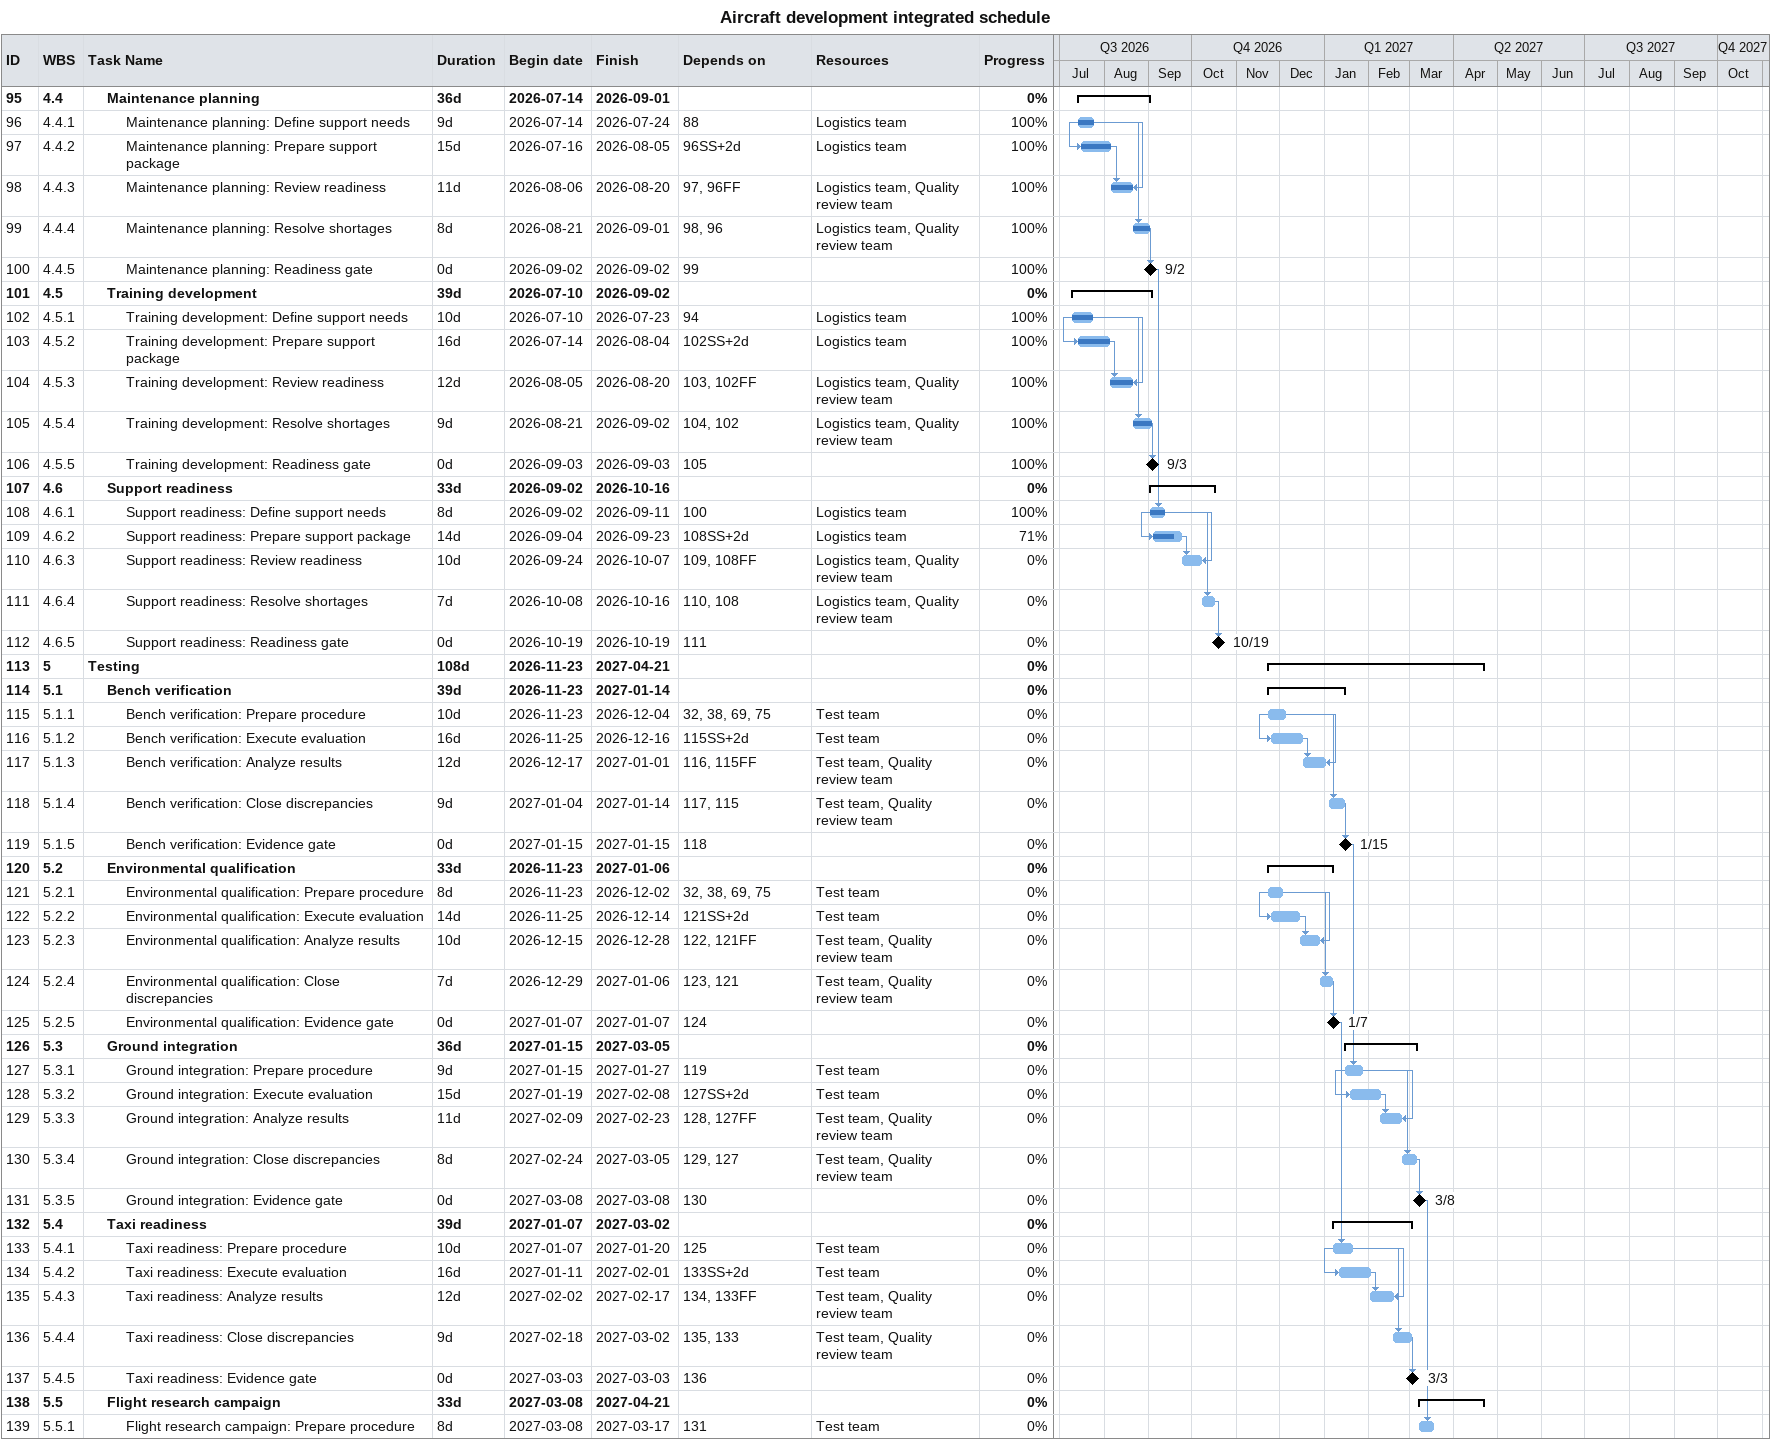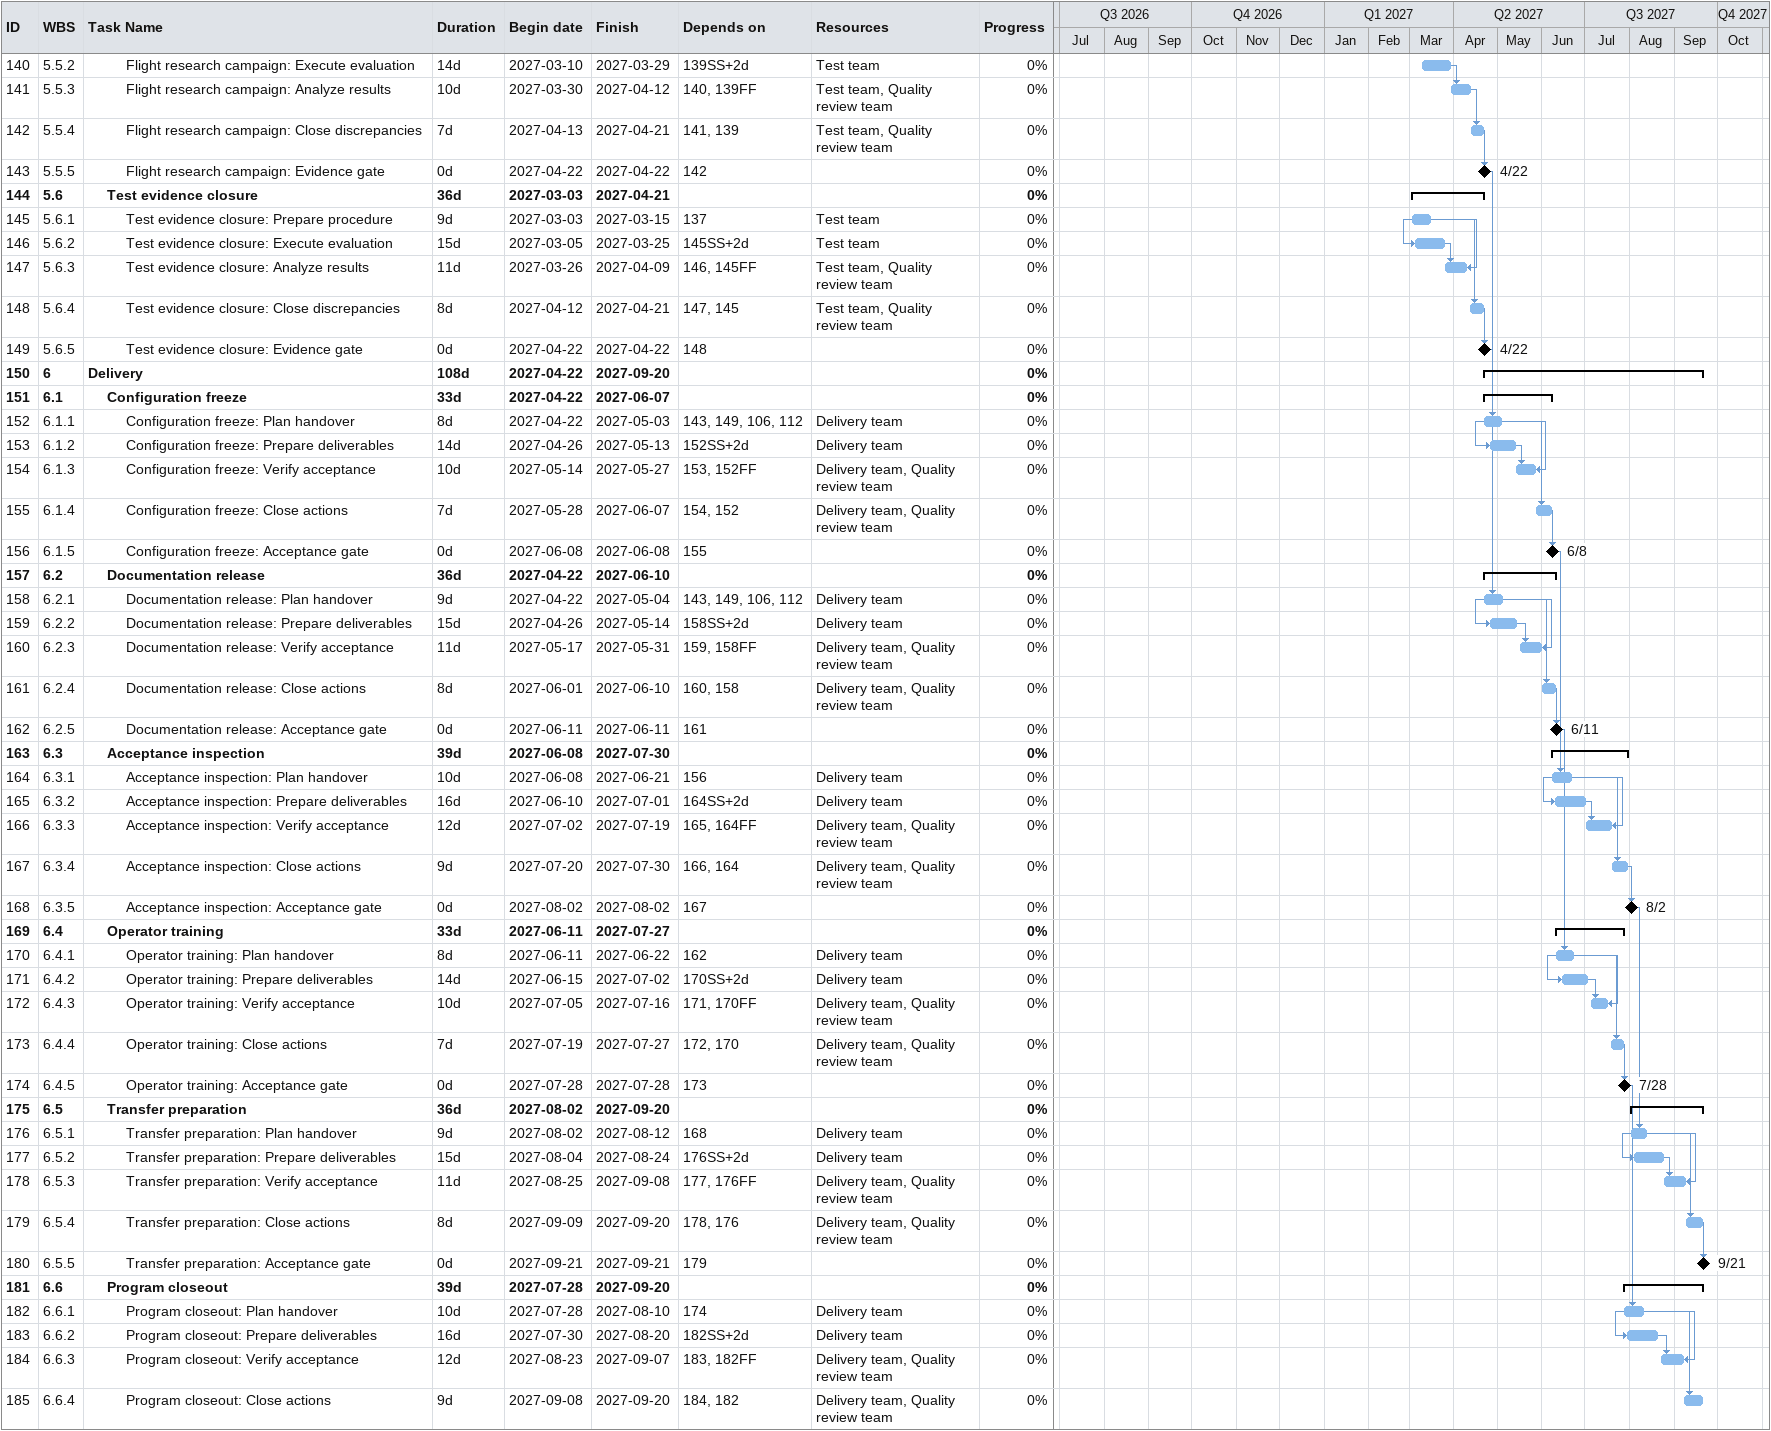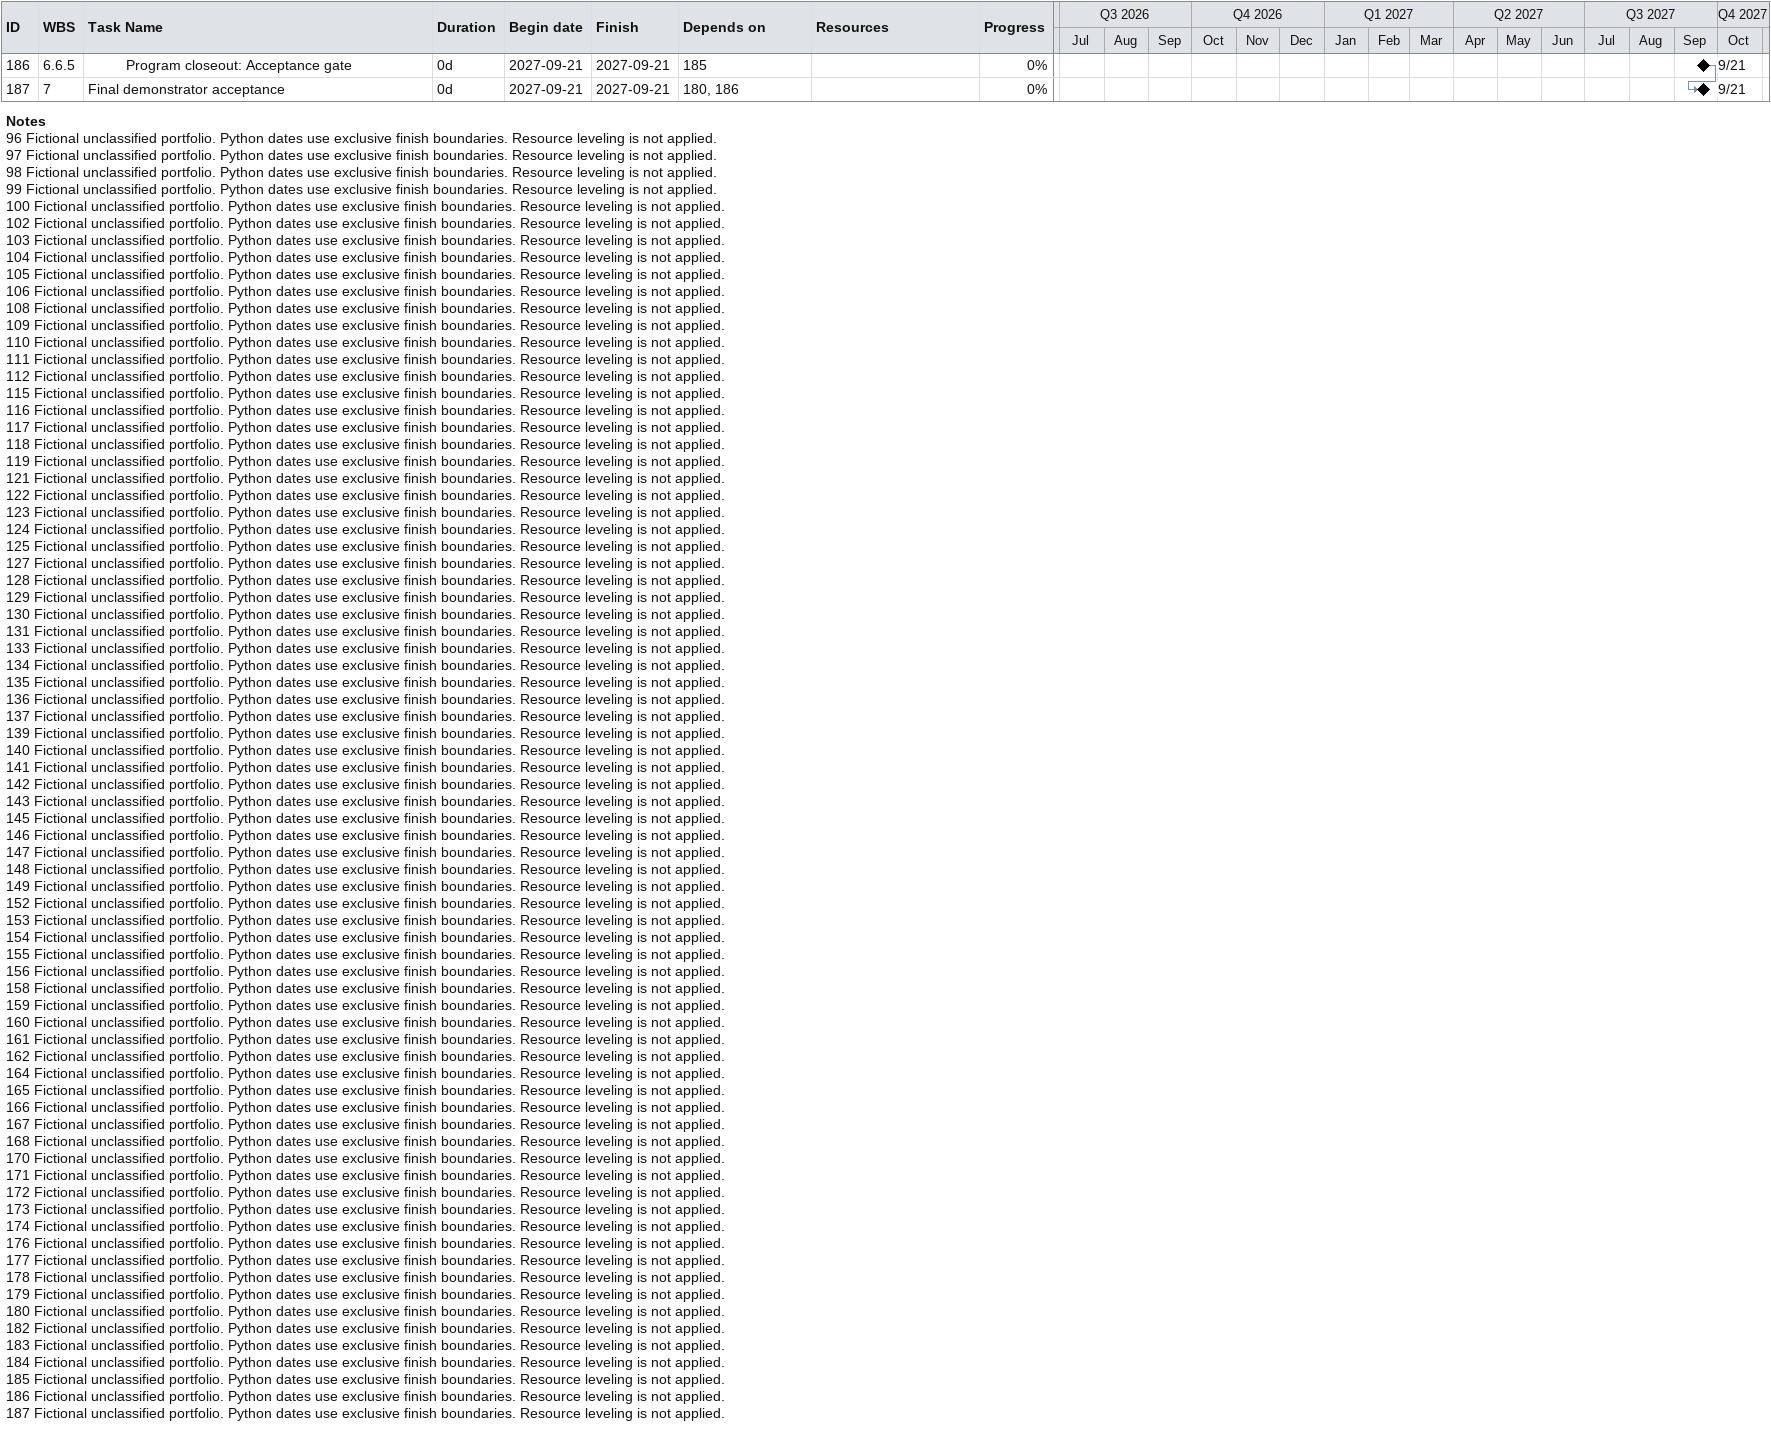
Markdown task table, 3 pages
Aircraft development integrated schedule

| ID | WBS | Task | Duration | Start | Finish | Predecessors | Resources | % complete |
|---|---|---|---|---|---|---|---|---|
| 95 | 4.4 | **Maintenance planning** | 36d | 2026-07-14 | 2026-09-01 |  |  | 0 |
| 96 | 4.4.1 | Maintenance planning: Define support needs | 9d | 2026-07-14 | 2026-07-24 | 88 | Logistics team | 100 |
| 97 | 4.4.2 | Maintenance planning: Prepare support package | 15d | 2026-07-16 | 2026-08-05 | 96SS+2d | Logistics team | 100 |
| 98 | 4.4.3 | Maintenance planning: Review readiness | 11d | 2026-08-06 | 2026-08-20 | 97, 96FF | Logistics team, Quality review team | 100 |
| 99 | 4.4.4 | Maintenance planning: Resolve shortages | 8d | 2026-08-21 | 2026-09-01 | 98, 96 | Logistics team, Quality review team | 100 |
| 100 | 4.4.5 | Maintenance planning: Readiness gate | 0d | 2026-09-02 | 2026-09-02 | 99 |  | 100 |
| 101 | 4.5 | **Training development** | 39d | 2026-07-10 | 2026-09-02 |  |  | 0 |
| 102 | 4.5.1 | Training development: Define support needs | 10d | 2026-07-10 | 2026-07-23 | 94 | Logistics team | 100 |
| 103 | 4.5.2 | Training development: Prepare support package | 16d | 2026-07-14 | 2026-08-04 | 102SS+2d | Logistics team | 100 |
| 104 | 4.5.3 | Training development: Review readiness | 12d | 2026-08-05 | 2026-08-20 | 103, 102FF | Logistics team, Quality review team | 100 |
| 105 | 4.5.4 | Training development: Resolve shortages | 9d | 2026-08-21 | 2026-09-02 | 104, 102 | Logistics team, Quality review team | 100 |
| 106 | 4.5.5 | Training development: Readiness gate | 0d | 2026-09-03 | 2026-09-03 | 105 |  | 100 |
| 107 | 4.6 | **Support readiness** | 33d | 2026-09-02 | 2026-10-16 |  |  | 0 |
| 108 | 4.6.1 | Support readiness: Define support needs | 8d | 2026-09-02 | 2026-09-11 | 100 | Logistics team | 100 |
| 109 | 4.6.2 | Support readiness: Prepare support package | 14d | 2026-09-04 | 2026-09-23 | 108SS+2d | Logistics team | 71 |
| 110 | 4.6.3 | Support readiness: Review readiness | 10d | 2026-09-24 | 2026-10-07 | 109, 108FF | Logistics team, Quality review team | 0 |
| 111 | 4.6.4 | Support readiness: Resolve shortages | 7d | 2026-10-08 | 2026-10-16 | 110, 108 | Logistics team, Quality review team | 0 |
| 112 | 4.6.5 | Support readiness: Readiness gate | 0d | 2026-10-19 | 2026-10-19 | 111 |  | 0 |
| 113 | 5 | **Testing** | 108d | 2026-11-23 | 2027-04-21 |  |  | 0 |
| 114 | 5.1 | **Bench verification** | 39d | 2026-11-23 | 2027-01-14 |  |  | 0 |
| 115 | 5.1.1 | Bench verification: Prepare procedure | 10d | 2026-11-23 | 2026-12-04 | 32, 38, 69, 75 | Test team | 0 |
| 116 | 5.1.2 | Bench verification: Execute evaluation | 16d | 2026-11-25 | 2026-12-16 | 115SS+2d | Test team | 0 |
| 117 | 5.1.3 | Bench verification: Analyze results | 12d | 2026-12-17 | 2027-01-01 | 116, 115FF | Test team, Quality review team | 0 |
| 118 | 5.1.4 | Bench verification: Close discrepancies | 9d | 2027-01-04 | 2027-01-14 | 117, 115 | Test team, Quality review team | 0 |
| 119 | 5.1.5 | Bench verification: Evidence gate | 0d | 2027-01-15 | 2027-01-15 | 118 |  | 0 |
| 120 | 5.2 | **Environmental qualification** | 33d | 2026-11-23 | 2027-01-06 |  |  | 0 |
| 121 | 5.2.1 | Environmental qualification: Prepare procedure | 8d | 2026-11-23 | 2026-12-02 | 32, 38, 69, 75 | Test team | 0 |
| 122 | 5.2.2 | Environmental qualification: Execute evaluation | 14d | 2026-11-25 | 2026-12-14 | 121SS+2d | Test team | 0 |
| 123 | 5.2.3 | Environmental qualification: Analyze results | 10d | 2026-12-15 | 2026-12-28 | 122, 121FF | Test team, Quality review team | 0 |
| 124 | 5.2.4 | Environmental qualification: Close discrepancies | 7d | 2026-12-29 | 2027-01-06 | 123, 121 | Test team, Quality review team | 0 |
| 125 | 5.2.5 | Environmental qualification: Evidence gate | 0d | 2027-01-07 | 2027-01-07 | 124 |  | 0 |
| 126 | 5.3 | **Ground integration** | 36d | 2027-01-15 | 2027-03-05 |  |  | 0 |
| 127 | 5.3.1 | Ground integration: Prepare procedure | 9d | 2027-01-15 | 2027-01-27 | 119 | Test team | 0 |
| 128 | 5.3.2 | Ground integration: Execute evaluation | 15d | 2027-01-19 | 2027-02-08 | 127SS+2d | Test team | 0 |
| 129 | 5.3.3 | Ground integration: Analyze results | 11d | 2027-02-09 | 2027-02-23 | 128, 127FF | Test team, Quality review team | 0 |
| 130 | 5.3.4 | Ground integration: Close discrepancies | 8d | 2027-02-24 | 2027-03-05 | 129, 127 | Test team, Quality review team | 0 |
| 131 | 5.3.5 | Ground integration: Evidence gate | 0d | 2027-03-08 | 2027-03-08 | 130 |  | 0 |
| 132 | 5.4 | **Taxi readiness** | 39d | 2027-01-07 | 2027-03-02 |  |  | 0 |
| 133 | 5.4.1 | Taxi readiness: Prepare procedure | 10d | 2027-01-07 | 2027-01-20 | 125 | Test team | 0 |
| 134 | 5.4.2 | Taxi readiness: Execute evaluation | 16d | 2027-01-11 | 2027-02-01 | 133SS+2d | Test team | 0 |
| 135 | 5.4.3 | Taxi readiness: Analyze results | 12d | 2027-02-02 | 2027-02-17 | 134, 133FF | Test team, Quality review team | 0 |
| 136 | 5.4.4 | Taxi readiness: Close discrepancies | 9d | 2027-02-18 | 2027-03-02 | 135, 133 | Test team, Quality review team | 0 |
| 137 | 5.4.5 | Taxi readiness: Evidence gate | 0d | 2027-03-03 | 2027-03-03 | 136 |  | 0 |
| 138 | 5.5 | **Flight research campaign** | 33d | 2027-03-08 | 2027-04-21 |  |  | 0 |
| 139 | 5.5.1 | Flight research campaign: Prepare procedure | 8d | 2027-03-08 | 2027-03-17 | 131 | Test team | 0 |
| 140 | 5.5.2 | Flight research campaign: Execute evaluation | 14d | 2027-03-10 | 2027-03-29 | 139SS+2d | Test team | 0 |
| 141 | 5.5.3 | Flight research campaign: Analyze results | 10d | 2027-03-30 | 2027-04-12 | 140, 139FF | Test team, Quality review team | 0 |
| 142 | 5.5.4 | Flight research campaign: Close discrepancies | 7d | 2027-04-13 | 2027-04-21 | 141, 139 | Test team, Quality review team | 0 |
| 143 | 5.5.5 | Flight research campaign: Evidence gate | 0d | 2027-04-22 | 2027-04-22 | 142 |  | 0 |
| 144 | 5.6 | **Test evidence closure** | 36d | 2027-03-03 | 2027-04-21 |  |  | 0 |
| 145 | 5.6.1 | Test evidence closure: Prepare procedure | 9d | 2027-03-03 | 2027-03-15 | 137 | Test team | 0 |
| 146 | 5.6.2 | Test evidence closure: Execute evaluation | 15d | 2027-03-05 | 2027-03-25 | 145SS+2d | Test team | 0 |
| 147 | 5.6.3 | Test evidence closure: Analyze results | 11d | 2027-03-26 | 2027-04-09 | 146, 145FF | Test team, Quality review team | 0 |
| 148 | 5.6.4 | Test evidence closure: Close discrepancies | 8d | 2027-04-12 | 2027-04-21 | 147, 145 | Test team, Quality review team | 0 |
| 149 | 5.6.5 | Test evidence closure: Evidence gate | 0d | 2027-04-22 | 2027-04-22 | 148 |  | 0 |
| 150 | 6 | **Delivery** | 108d | 2027-04-22 | 2027-09-20 |  |  | 0 |
| 151 | 6.1 | **Configuration freeze** | 33d | 2027-04-22 | 2027-06-07 |  |  | 0 |
| 152 | 6.1.1 | Configuration freeze: Plan handover | 8d | 2027-04-22 | 2027-05-03 | 143, 149, 106, 112 | Delivery team | 0 |
| 153 | 6.1.2 | Configuration freeze: Prepare deliverables | 14d | 2027-04-26 | 2027-05-13 | 152SS+2d | Delivery team | 0 |
| 154 | 6.1.3 | Configuration freeze: Verify acceptance | 10d | 2027-05-14 | 2027-05-27 | 153, 152FF | Delivery team, Quality review team | 0 |
| 155 | 6.1.4 | Configuration freeze: Close actions | 7d | 2027-05-28 | 2027-06-07 | 154, 152 | Delivery team, Quality review team | 0 |
| 156 | 6.1.5 | Configuration freeze: Acceptance gate | 0d | 2027-06-08 | 2027-06-08 | 155 |  | 0 |
| 157 | 6.2 | **Documentation release** | 36d | 2027-04-22 | 2027-06-10 |  |  | 0 |
| 158 | 6.2.1 | Documentation release: Plan handover | 9d | 2027-04-22 | 2027-05-04 | 143, 149, 106, 112 | Delivery team | 0 |
| 159 | 6.2.2 | Documentation release: Prepare deliverables | 15d | 2027-04-26 | 2027-05-14 | 158SS+2d | Delivery team | 0 |
| 160 | 6.2.3 | Documentation release: Verify acceptance | 11d | 2027-05-17 | 2027-05-31 | 159, 158FF | Delivery team, Quality review team | 0 |
| 161 | 6.2.4 | Documentation release: Close actions | 8d | 2027-06-01 | 2027-06-10 | 160, 158 | Delivery team, Quality review team | 0 |
| 162 | 6.2.5 | Documentation release: Acceptance gate | 0d | 2027-06-11 | 2027-06-11 | 161 |  | 0 |
| 163 | 6.3 | **Acceptance inspection** | 39d | 2027-06-08 | 2027-07-30 |  |  | 0 |
| 164 | 6.3.1 | Acceptance inspection: Plan handover | 10d | 2027-06-08 | 2027-06-21 | 156 | Delivery team | 0 |
| 165 | 6.3.2 | Acceptance inspection: Prepare deliverables | 16d | 2027-06-10 | 2027-07-01 | 164SS+2d | Delivery team | 0 |
| 166 | 6.3.3 | Acceptance inspection: Verify acceptance | 12d | 2027-07-02 | 2027-07-19 | 165, 164FF | Delivery team, Quality review team | 0 |
| 167 | 6.3.4 | Acceptance inspection: Close actions | 9d | 2027-07-20 | 2027-07-30 | 166, 164 | Delivery team, Quality review team | 0 |
| 168 | 6.3.5 | Acceptance inspection: Acceptance gate | 0d | 2027-08-02 | 2027-08-02 | 167 |  | 0 |
| 169 | 6.4 | **Operator training** | 33d | 2027-06-11 | 2027-07-27 |  |  | 0 |
| 170 | 6.4.1 | Operator training: Plan handover | 8d | 2027-06-11 | 2027-06-22 | 162 | Delivery team | 0 |
| 171 | 6.4.2 | Operator training: Prepare deliverables | 14d | 2027-06-15 | 2027-07-02 | 170SS+2d | Delivery team | 0 |
| 172 | 6.4.3 | Operator training: Verify acceptance | 10d | 2027-07-05 | 2027-07-16 | 171, 170FF | Delivery team, Quality review team | 0 |
| 173 | 6.4.4 | Operator training: Close actions | 7d | 2027-07-19 | 2027-07-27 | 172, 170 | Delivery team, Quality review team | 0 |
| 174 | 6.4.5 | Operator training: Acceptance gate | 0d | 2027-07-28 | 2027-07-28 | 173 |  | 0 |
| 175 | 6.5 | **Transfer preparation** | 36d | 2027-08-02 | 2027-09-20 |  |  | 0 |
| 176 | 6.5.1 | Transfer preparation: Plan handover | 9d | 2027-08-02 | 2027-08-12 | 168 | Delivery team | 0 |
| 177 | 6.5.2 | Transfer preparation: Prepare deliverables | 15d | 2027-08-04 | 2027-08-24 | 176SS+2d | Delivery team | 0 |
| 178 | 6.5.3 | Transfer preparation: Verify acceptance | 11d | 2027-08-25 | 2027-09-08 | 177, 176FF | Delivery team, Quality review team | 0 |
| 179 | 6.5.4 | Transfer preparation: Close actions | 8d | 2027-09-09 | 2027-09-20 | 178, 176 | Delivery team, Quality review team | 0 |
| 180 | 6.5.5 | Transfer preparation: Acceptance gate | 0d | 2027-09-21 | 2027-09-21 | 179 |  | 0 |
| 181 | 6.6 | **Program closeout** | 39d | 2027-07-28 | 2027-09-20 |  |  | 0 |
| 182 | 6.6.1 | Program closeout: Plan handover | 10d | 2027-07-28 | 2027-08-10 | 174 | Delivery team | 0 |
| 183 | 6.6.2 | Program closeout: Prepare deliverables | 16d | 2027-07-30 | 2027-08-20 | 182SS+2d | Delivery team | 0 |
| 184 | 6.6.3 | Program closeout: Verify acceptance | 12d | 2027-08-23 | 2027-09-07 | 183, 182FF | Delivery team, Quality review team | 0 |
| 185 | 6.6.4 | Program closeout: Close actions | 9d | 2027-09-08 | 2027-09-20 | 184, 182 | Delivery team, Quality review team | 0 |
| 186 | 6.6.5 | Program closeout: Acceptance gate | 0d | 2027-09-21 | 2027-09-21 | 185 |  | 0 |
| 187 | 7 | Final demonstrator acceptance | 0d | 2027-09-21 | 2027-09-21 | 180, 186 |  | 0 |

Notes
- 96: Fictional unclassified portfolio. Python dates use exclusive finish boundaries. Resource leveling is not applied.
- 97: Fictional unclassified portfolio. Python dates use exclusive finish boundaries. Resource leveling is not applied.
- 98: Fictional unclassified portfolio. Python dates use exclusive finish boundaries. Resource leveling is not applied.
- 99: Fictional unclassified portfolio. Python dates use exclusive finish boundaries. Resource leveling is not applied.
- 100: Fictional unclassified portfolio. Python dates use exclusive finish boundaries. Resource leveling is not applied.
- 102: Fictional unclassified portfolio. Python dates use exclusive finish boundaries. Resource leveling is not applied.
- 103: Fictional unclassified portfolio. Python dates use exclusive finish boundaries. Resource leveling is not applied.
- 104: Fictional unclassified portfolio. Python dates use exclusive finish boundaries. Resource leveling is not applied.
- 105: Fictional unclassified portfolio. Python dates use exclusive finish boundaries. Resource leveling is not applied.
- 106: Fictional unclassified portfolio. Python dates use exclusive finish boundaries. Resource leveling is not applied.
- 108: Fictional unclassified portfolio. Python dates use exclusive finish boundaries. Resource leveling is not applied.
- 109: Fictional unclassified portfolio. Python dates use exclusive finish boundaries. Resource leveling is not applied.
- 110: Fictional unclassified portfolio. Python dates use exclusive finish boundaries. Resource leveling is not applied.
- 111: Fictional unclassified portfolio. Python dates use exclusive finish boundaries. Resource leveling is not applied.
- 112: Fictional unclassified portfolio. Python dates use exclusive finish boundaries. Resource leveling is not applied.
- 115: Fictional unclassified portfolio. Python dates use exclusive finish boundaries. Resource leveling is not applied.
- 116: Fictional unclassified portfolio. Python dates use exclusive finish boundaries. Resource leveling is not applied.
- 117: Fictional unclassified portfolio. Python dates use exclusive finish boundaries. Resource leveling is not applied.
- 118: Fictional unclassified portfolio. Python dates use exclusive finish boundaries. Resource leveling is not applied.
- 119: Fictional unclassified portfolio. Python dates use exclusive finish boundaries. Resource leveling is not applied.
- 121: Fictional unclassified portfolio. Python dates use exclusive finish boundaries. Resource leveling is not applied.
- 122: Fictional unclassified portfolio. Python dates use exclusive finish boundaries. Resource leveling is not applied.
- 123: Fictional unclassified portfolio. Python dates use exclusive finish boundaries. Resource leveling is not applied.
- 124: Fictional unclassified portfolio. Python dates use exclusive finish boundaries. Resource leveling is not applied.
- 125: Fictional unclassified portfolio. Python dates use exclusive finish boundaries. Resource leveling is not applied.
- 127: Fictional unclassified portfolio. Python dates use exclusive finish boundaries. Resource leveling is not applied.
- 128: Fictional unclassified portfolio. Python dates use exclusive finish boundaries. Resource leveling is not applied.
- 129: Fictional unclassified portfolio. Python dates use exclusive finish boundaries. Resource leveling is not applied.
- 130: Fictional unclassified portfolio. Python dates use exclusive finish boundaries. Resource leveling is not applied.
- 131: Fictional unclassified portfolio. Python dates use exclusive finish boundaries. Resource leveling is not applied.
- 133: Fictional unclassified portfolio. Python dates use exclusive finish boundaries. Resource leveling is not applied.
- 134: Fictional unclassified portfolio. Python dates use exclusive finish boundaries. Resource leveling is not applied.
- 135: Fictional unclassified portfolio. Python dates use exclusive finish boundaries. Resource leveling is not applied.
- 136: Fictional unclassified portfolio. Python dates use exclusive finish boundaries. Resource leveling is not applied.
- 137: Fictional unclassified portfolio. Python dates use exclusive finish boundaries. Resource leveling is not applied.
- 139: Fictional unclassified portfolio. Python dates use exclusive finish boundaries. Resource leveling is not applied.
- 140: Fictional unclassified portfolio. Python dates use exclusive finish boundaries. Resource leveling is not applied.
- 141: Fictional unclassified portfolio. Python dates use exclusive finish boundaries. Resource leveling is not applied.
- 142: Fictional unclassified portfolio. Python dates use exclusive finish boundaries. Resource leveling is not applied.
- 143: Fictional unclassified portfolio. Python dates use exclusive finish boundaries. Resource leveling is not applied.
- 145: Fictional unclassified portfolio. Python dates use exclusive finish boundaries. Resource leveling is not applied.
- 146: Fictional unclassified portfolio. Python dates use exclusive finish boundaries. Resource leveling is not applied.
- 147: Fictional unclassified portfolio. Python dates use exclusive finish boundaries. Resource leveling is not applied.
- 148: Fictional unclassified portfolio. Python dates use exclusive finish boundaries. Resource leveling is not applied.
- 149: Fictional unclassified portfolio. Python dates use exclusive finish boundaries. Resource leveling is not applied.
- 152: Fictional unclassified portfolio. Python dates use exclusive finish boundaries. Resource leveling is not applied.
- 153: Fictional unclassified portfolio. Python dates use exclusive finish boundaries. Resource leveling is not applied.
- 154: Fictional unclassified portfolio. Python dates use exclusive finish boundaries. Resource leveling is not applied.
- 155: Fictional unclassified portfolio. Python dates use exclusive finish boundaries. Resource leveling is not applied.
- 156: Fictional unclassified portfolio. Python dates use exclusive finish boundaries. Resource leveling is not applied.
- 158: Fictional unclassified portfolio. Python dates use exclusive finish boundaries. Resource leveling is not applied.
- 159: Fictional unclassified portfolio. Python dates use exclusive finish boundaries. Resource leveling is not applied.
- 160: Fictional unclassified portfolio. Python dates use exclusive finish boundaries. Resource leveling is not applied.
- 161: Fictional unclassified portfolio. Python dates use exclusive finish boundaries. Resource leveling is not applied.
- 162: Fictional unclassified portfolio. Python dates use exclusive finish boundaries. Resource leveling is not applied.
- 164: Fictional unclassified portfolio. Python dates use exclusive finish boundaries. Resource leveling is not applied.
- 165: Fictional unclassified portfolio. Python dates use exclusive finish boundaries. Resource leveling is not applied.
- 166: Fictional unclassified portfolio. Python dates use exclusive finish boundaries. Resource leveling is not applied.
- 167: Fictional unclassified portfolio. Python dates use exclusive finish boundaries. Resource leveling is not applied.
- 168: Fictional unclassified portfolio. Python dates use exclusive finish boundaries. Resource leveling is not applied.
- 170: Fictional unclassified portfolio. Python dates use exclusive finish boundaries. Resource leveling is not applied.
- 171: Fictional unclassified portfolio. Python dates use exclusive finish boundaries. Resource leveling is not applied.
- 172: Fictional unclassified portfolio. Python dates use exclusive finish boundaries. Resource leveling is not applied.
- 173: Fictional unclassified portfolio. Python dates use exclusive finish boundaries. Resource leveling is not applied.
- 174: Fictional unclassified portfolio. Python dates use exclusive finish boundaries. Resource leveling is not applied.
- 176: Fictional unclassified portfolio. Python dates use exclusive finish boundaries. Resource leveling is not applied.
- 177: Fictional unclassified portfolio. Python dates use exclusive finish boundaries. Resource leveling is not applied.
- 178: Fictional unclassified portfolio. Python dates use exclusive finish boundaries. Resource leveling is not applied.
- 179: Fictional unclassified portfolio. Python dates use exclusive finish boundaries. Resource leveling is not applied.
- 180: Fictional unclassified portfolio. Python dates use exclusive finish boundaries. Resource leveling is not applied.
- 182: Fictional unclassified portfolio. Python dates use exclusive finish boundaries. Resource leveling is not applied.
- 183: Fictional unclassified portfolio. Python dates use exclusive finish boundaries. Resource leveling is not applied.
- 184: Fictional unclassified portfolio. Python dates use exclusive finish boundaries. Resource leveling is not applied.
- 185: Fictional unclassified portfolio. Python dates use exclusive finish boundaries. Resource leveling is not applied.
- 186: Fictional unclassified portfolio. Python dates use exclusive finish boundaries. Resource leveling is not applied.
- 187: Fictional unclassified portfolio. Python dates use exclusive finish boundaries. Resource leveling is not applied.
